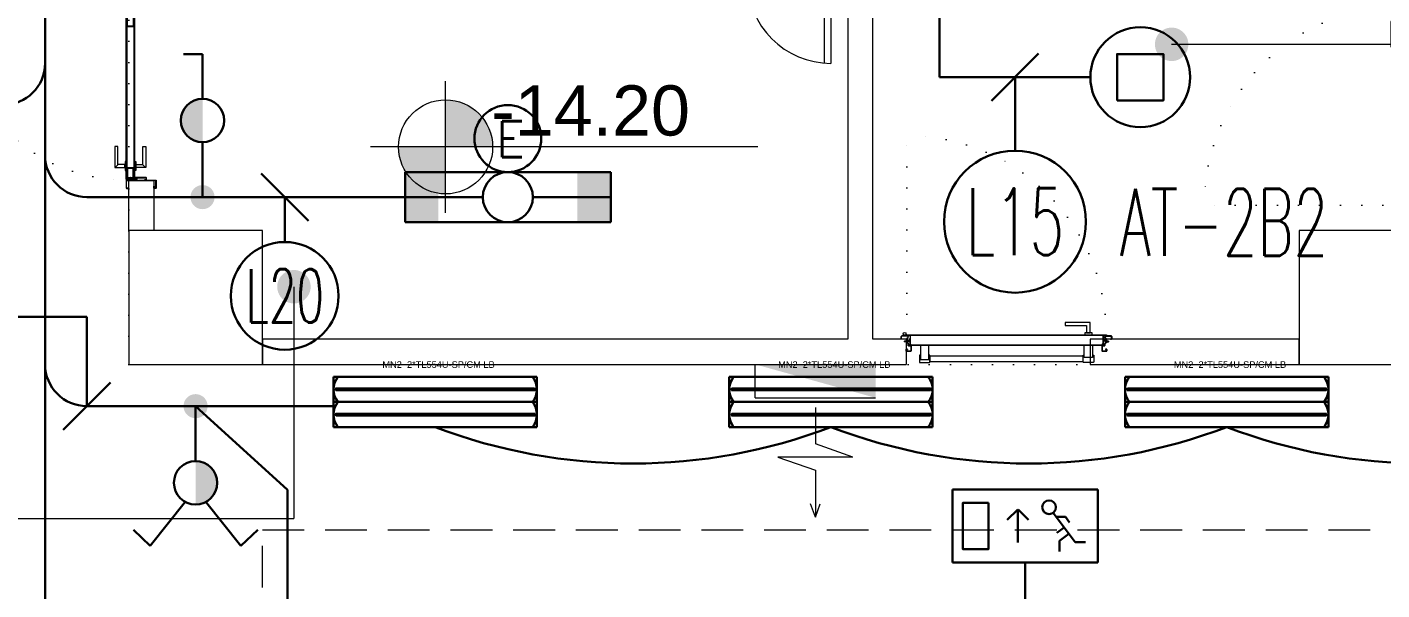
# Model space of a CAD drawing. Header units: metres. Extents: x -13316 to 152404, y -3899 to 30226.
# Drawn here: x 3919 to 4730, y 2585 to 2922 of the extents above; entities that cross this region are included whole.
import ezdxf
from ezdxf.enums import TextEntityAlignment as Align

# ---------------------------------------------------------------- set-up
doc = ezdxf.new("R2010")
doc.units = ezdxf.units.M
doc.header["$LTSCALE"] = 100
doc.header["$MEASUREMENT"] = 0
doc.linetypes.add('DOT2', pattern=[0.125, 0, -0.125])
doc.linetypes.add('HIDDEN', pattern=[0.375, 0.25, -0.125])
doc.layers.get('0').update_dxf_attribs({"color": 9, "lineweight": 9})
for name, color, linetype, lineweight in [('00', 9, 'Continuous', 9), ('01', 9, 'Continuous', 9), ('06B', 9, 'Continuous', 9), ('06D', 9, 'Continuous', 9), ('10', 9, 'Continuous', 9), ('14', 9, 'Continuous', 9), ('20', 9, 'DOT2', 9), ('21', 9, 'Continuous', 9), ('21_mahal200', 9, 'Continuous', 9), ('32-ekipman', 9, 'Continuous', 9), ('E-1x8 W ACİL ÇIKIŞ ARMATÜRÜ (TİP2)', 7, 'Continuous', 30), ('E-2x36 W SIVAÜSTÜ FLUORESAN ARMATÜR (ETANŞ)', 7, 'Continuous', 30), ('E-2x54 W SIVAÜSTÜ FLUORESAN YÜKSEK TAVAN ARMATÜRÜ', 7, 'Continuous', 30), ('E-60W PL DOWNLIGHT ARMATÜR (SIVAÜSTÜ)', 7, 'Continuous', 30), ('E-ACİL AYDINLATMA KİTİ', 7, 'Continuous', 30), ('E-ANAHTAR (ETANŞ)', 7, 'Continuous', 30), ('E-KABLO', 7, 'Continuous', 30), ('E-KOMÜTATÖR ANAHTAR (ETANŞ)', 7, 'Continuous', 30), ('E-LINYE', 7, 'Continuous', 30)]:
    doc.layers.add(name, color=color, linetype=linetype, lineweight=lineweight)
doc.styles.add('Arial', font='arial.ttf', dxfattribs={"height": 2.5})
doc.styles.add('E-YAZI', font='txttw.shx')
doc.styles.add('MuuM_TEXT-ITALIC', font='ARIALNI.TTF')
doc.styles.add('MuuM_TEXT-STANDART', font='ARIALN.TTF')
doc.dimstyles.new('MuuM_DIM200', dxfattribs={"dimscale": 20, "dimtxt": 2, "dimasz": 1, "dimexe": 1, "dimexo": 1, "dimgap": 1, "dimtad": 1, "dimdec": 1, "dimrnd": 0.5, "dimdsep": 46, "dimtxsty": 'MuuM_TEXT-STANDART', "dimblk": 'ARCHTICK', "dimcen": 0, "dimdle": 0.15, "dimclrd": 256, "dimclre": 256, "dimclrt": 256, "dimadec": 0, "dimazin": 0, "dimtfac": 5, "dimtdec": 1, "dimtix": 1, "dimtmove": 2, "dimatfit": 3, "dimldrblk": 'DOT', "dimfxl": 3, "dimfxlon": 1, "dimtolj": 1, "dimlwd": -1, "dimlwe": -1, "dimarcsym": 0})

# ---------------------------------------------------------------- blocks, each defined once
blk = doc.blocks.new('2x54 W SIVAÜSTÜ FLUORESAN YÜKSEK TAVAN ARMATÜRÜ')
at = {"layer": 'E-2x54 W SIVAÜSTÜ FLUORESAN YÜKSEK TAVAN ARMATÜRÜ', "color": 4}
for p, q in [((-60.8, 15), (-60.8, -15)), ((-60.8, 15), (60.8, 15)), ((60.8, 15), (60.8, 0)), ((-60, 0), (-15, 0)), ((15, 0), (60, 0)), ((60.8, 0), (60.8, -15)), ((-60.8, -15), (60.8, -15))]:
    blk.add_line(p, q, dxfattribs=at)
at = {"layer": 'E-2x54 W SIVAÜSTÜ FLUORESAN YÜKSEK TAVAN ARMATÜRÜ', "color": 7}
for p, q in [((-60.8, 0), (60.8, 0)), ((-59.27, 8.01), (59.32, 8.01)), ((-59.16, 7.01), (59.44, 7)), ((-59.27, -6.99), (59.32, -6.99)), ((-59.16, -7.99), (59.44, -8))]:
    blk.add_line(p, q, dxfattribs=at)
for centre in [(-59.23, 7.63), (-59.23, 7.33), (59.36, 7.63), (59.36, 7.33), (-59.23, -7.37), (-59.23, -7.67), (59.36, -7.37), (59.36, -7.67)]:
    blk.add_circle(centre, 0.11, dxfattribs=at)
for centre, radius, start, end in [((-48.66, 7.5), 12.14, 141.85995, 218.14005), ((48.66, 7.5), 12.14, 321.85995, 38.14005), ((-59.12, 7.51), 0.515, 106.86737, 266.76121), ((-59.32, 7.49), 0.519, 289.2244, 84.40418), ((59.47, 7.51), 0.515, 106.86737, 266.76121), ((59.27, 7.49), 0.519, 289.2244, 84.40418), ((-48.66, -7.5), 12.14, 141.85995, 218.14005), ((-59.12, -7.49), 0.515, 106.86737, 266.76121), ((-59.32, -7.51), 0.519, 289.2244, 84.40418), ((48.66, -7.5), 12.14, 321.85995, 38.14005), ((59.47, -7.49), 0.515, 106.86737, 266.76121), ((59.27, -7.51), 0.519, 289.2244, 84.40418)]:
    blk.add_arc(centre, radius, start, end, dxfattribs=at)
at = {"layer": 'E-2x54 W SIVAÜSTÜ FLUORESAN YÜKSEK TAVAN ARMATÜRÜ', "color": 7, "style": 'Arial'}
blk.add_text('MN2  2*TL554U-SP/CM LB', height=3.9508, dxfattribs=at).set_placement((-31.61, 20.4))
blk = doc.blocks.new('100_KOMÜTATÖR ANAHTAR (ETANŞ)')
at = {"layer": 'E-KOMÜTATÖR ANAHTAR (ETANŞ)', "color": 4}
for p, q in [((-1.695, 5.222), (-2.326, 4.622)), ((-0.372, 3.563), (-1.695, 5.222)), ((0.372, 3.563), (1.695, 5.222)), ((1.695, 5.222), (2.326, 4.622)), ((0, 2.053), (0, 0))]:
    blk.add_line(p, q, dxfattribs=at)
at = {"layer": 'E-KOMÜTATÖR ANAHTAR (ETANŞ)', "color": 4, "const_width": 0.81}
blk.add_lwpolyline([(0, 3.268, 0.414214), (-0.405, 2.863, 0.414214), (0, 2.458, 0.414214)], format="xyb", dxfattribs=at)
at = {"layer": 'E-KOMÜTATÖR ANAHTAR (ETANŞ)', "color": 4}
blk.add_circle((0, 2.863), 0.81, dxfattribs=at)
blk = doc.blocks.new('100_1x8 W ACİL ÇIKIŞ ARMATÜRÜ (TİP2)')
at = {"layer": 'E-1x8 W ACİL ÇIKIŞ ARMATÜRÜ (TİP2)', "color": 4}
for p, q in [((-3.4, 0), (-3.4, 3.4)), ((-3.4, 3.4), (3.4, 3.4)), ((3.4, 3.4), (3.4, 0)), ((3.4, 0), (-3.4, 0))]:
    blk.add_line(p, q, dxfattribs=at)
at = {"layer": 'E-1x8 W ACİL ÇIKIŞ ARMATÜRÜ (TİP2)', "color": 1}
for p, q in [((-1.305, 2.317), (-2.331, 0.937)), ((-1.882, 2.125), (-2.072, 1.87)), ((-1.448, 2.125), (-1.882, 2.125)), ((-0.16, 1.989), (0.335, 2.471)), ((0.34, 2.476), (0.34, 0.934)), ((0.34, 2.476), (0.84, 1.989)), ((-1.608, 1.01), (-2.039, 1.33)), ((-1.484, 1.378), (-1.818, 1.627)), ((-2.821, 0.937), (-2.331, 0.937)), ((-1.608, 1.01), (-1.608, 0.516))]:
    blk.add_line(p, q, dxfattribs=at)
blk.add_lwpolyline([(1.715, 2.777), (2.92, 2.777), (2.92, 0.623), (1.715, 0.623)], close=True, dxfattribs=at)
blk.add_circle((-1.115, 2.574), 0.32, dxfattribs=at)
blk = doc.blocks.new('100_60W PL DOWNLIGHT ARMATÜR (SIVAÜSTÜ)')
at = {"layer": 'E-60W PL DOWNLIGHT ARMATÜR (SIVAÜSTÜ)', "color": 3}
blk.add_lwpolyline([(-0.865, 0.865), (0.865, 0.865), (0.865, -0.865), (-0.865, -0.865)], close=True, dxfattribs=at)
at = {"layer": 'E-60W PL DOWNLIGHT ARMATÜR (SIVAÜSTÜ)', "color": 4}
blk.add_circle((0, 0), 1.865, dxfattribs=at)
blk = doc.blocks.new('100_ANAHTAR (ETANŞ)')
at = {"layer": 'E-ANAHTAR (ETANŞ)', "color": 4}
for p, q in [((0, 5.345), (-0.714, 5.345)), ((0, 3.673), (0, 5.345)), ((0, 2.053), (0, 0))]:
    blk.add_line(p, q, dxfattribs=at)
at = {"layer": 'E-ANAHTAR (ETANŞ)', "color": 4, "const_width": 0.81}
blk.add_lwpolyline([(0, 3.268, 0.414214), (-0.405, 2.863, 0.414214), (0, 2.458, 0.414214)], format="xyb", dxfattribs=at)
at = {"layer": 'E-ANAHTAR (ETANŞ)', "color": 4}
blk.add_circle((0, 2.863), 0.81, dxfattribs=at)
blk = doc.blocks.new('100_2x36 W SIVAÜSTÜ FLUORESAN ARMATÜR (ETANŞ)')
at = {"layer": 'E-2x36 W SIVAÜSTÜ FLUORESAN ARMATÜR (ETANŞ)', "color": 4}
for p, q in [((-6.15, 1.5), (6.15, 1.5)), ((-6.15, 1.5), (-6.15, -1.5)), ((6.15, 1.5), (6.15, -1.5)), ((-1.5, 0), (-6.15, 0)), ((1.5, 0), (6.15, 0)), ((-6.15, -1.5), (6.15, -1.5))]:
    blk.add_line(p, q, dxfattribs=at)
blk.add_circle((0, 0), 1.5, dxfattribs=at)
for points in [[(-4.15, 1.5), (-4.15, -1.5), (-6.15, 1.5), (-6.15, -1.5)], [(4.15, 1.5), (4.15, -1.5), (6.15, 1.5), (6.15, -1.5)]]:
    blk.add_solid(points, dxfattribs=at)
blk = doc.blocks.new('100_ACİL AYDINLATMA KİTİ')
at = {"layer": 'E-ACİL AYDINLATMA KİTİ', "color": 3}
blk.add_circle((0, 0), 1.251, dxfattribs=at)
at = {"layer": 'E-ACİL AYDINLATMA KİTİ', "color": 3, "style": 'E-YAZI'}
blk.add_text('E', height=1.34, dxfattribs=at).set_placement((-0.448, -0.694))
blk = doc.blocks.new('p-kolon_80x80')
blk.add_lwpolyline([(-40, -40), (40, -40), (40, 40), (-40, 40)], close=True)
blk = doc.blocks.new('2.bod.sitatik')
at = {"layer": '01'}
for p in [(3700, -6190), (4400, -6190)]:
    blk.add_blockref('p-kolon_80x80', p, dxfattribs=at)
blk = doc.blocks.new('*U21')
at = {"ltscale": 15}
for p, q in [((-24.9, 0.9), (-25.7, 0)), ((-24.9, -0.9), (-25.7, 0)), ((-22.9, 1.5), (-24.9, 0.9)), ((-22.9, 1.5), (-22.9, -1.5)), ((-21.2, -2.7), (-18.1, 2.8)), ((-21, -2.7), (-17.9, 2.7)), ((-19.7, -2.7), (-16.6, 2.8)), ((-19.5, -2.7), (-16.4, 2.7)), ((-18.5, 1.5), (-18.3, 2)), ((-18.2, -2.7), (-15.1, 2.8)), ((-18, -2.7), (-14.9, 2.7)), ((-17, 1.5), (-16.8, 2)), ((-16.7, -2.7), (-13.6, 2.8)), ((-16.5, -2.7), (-13.4, 2.7)), ((-15.5, 1.5), (-15.3, 2)), ((-15.2, -2.7), (-12.1, 2.8)), ((-15, -2.7), (-11.9, 2.7)), ((-14, 1.5), (-13.8, 2)), ((-13.7, -2.7), (-10.6, 2.8)), ((-13.5, -2.7), (-10.4, 2.7)), ((-12.5, 1.5), (-12.3, 2)), ((-12.2, -2.7), (-9.1, 2.8)), ((-12, -2.7), (-8.9, 2.7)), ((-11, 1.5), (-10.8, 2)), ((-10.7, -2.7), (-7.6, 2.8)), ((-10.5, -2.7), (-7.4, 2.7)), ((-9.5, 1.5), (-9.3, 2)), ((-9.2, -2.7), (-6.1, 2.8)), ((-9, -2.7), (-5.9, 2.7)), ((-8, 1.5), (-7.8, 2)), ((-7.7, -2.7), (-4.6, 2.8)), ((-7.5, -2.7), (-4.4, 2.7)), ((-6.5, 1.5), (-6.3, 2)), ((-6.2, -2.7), (-3.1, 2.8)), ((-6, -2.7), (-2.9, 2.7)), ((-5, 1.5), (-4.8, 2)), ((-4.7, -2.7), (-1.6, 2.8)), ((-4.5, -2.7), (-1.4, 2.7)), ((-3.5, 1.5), (-3.3, 2)), ((-2, 1.5), (-1.8, 2)), ((-0.5, 4.2), (-1.5, 1.5)), ((0, 0.5), (-0.6, 0.5)), ((-24.9, -0.9), (-22.9, -1.5)), ((-8.6, -1.5), (-22.9, -1.5)), ((-21.2, -2.7), (-20.9, -1.5)), ((-20.3, -1.5), (-19.1, -1.5)), ((-19.7, -2.7), (-19.4, -1.5)), ((-18.8, -1.5), (-17.6, -1.5)), ((-18.2, -2.7), (-17.9, -1.5)), ((-17.3, -1.5), (-16.1, -1.5)), ((-16.7, -2.7), (-16.4, -1.5)), ((-15.8, -1.5), (-14.6, -1.5)), ((-15.2, -2.7), (-14.9, -1.5)), ((-14.3, -1.5), (-13.1, -1.5)), ((-13.7, -2.7), (-13.4, -1.5)), ((-12.8, -1.5), (-11.6, -1.5)), ((-12.2, -2.7), (-11.9, -1.5)), ((-11.3, -1.5), (-10.1, -1.5)), ((-10.7, -2.7), (-10.4, -1.5)), ((-9.8, -1.5), (-8.6, -1.5)), ((-9.2, -2.7), (-8.9, -1.5)), ((-8.3, -1.5), (-7.1, -1.5)), ((-7.7, -2.7), (-7.4, -1.5)), ((-6.8, -1.5), (-5.6, -1.5)), ((-6.2, -2.7), (-5.9, -1.5)), ((-5.3, -1.5), (-4.1, -1.5)), ((-4.7, -2.7), (-4.4, -1.5)), ((-3.8, -1.5), (-2.1, -1.5)), ((-0.5, -4.2), (-1.5, -1.5)), ((0, -0.5), (-0.6, -0.5))]:
    blk.add_line(p, q, dxfattribs=at)
for p, q in [((-6.9, 1.5), (-22.9, 1.5)), ((-17.4, 1.5), (-18.6, 1.5)), ((-15.9, 1.5), (-17.1, 1.5)), ((-14.4, 1.5), (-15.6, 1.5)), ((-12.9, 1.5), (-14.1, 1.5)), ((-11.4, 1.5), (-12.6, 1.5)), ((-9.9, 1.5), (-11.1, 1.5)), ((-8.4, 1.5), (-9.6, 1.5)), ((-6.9, 1.5), (-8.1, 1.5)), ((-5.4, 1.5), (-6.6, 1.5)), ((-3.9, 1.5), (-5.1, 1.5)), ((-2.4, 1.5), (-3.6, 1.5)), ((-1.5, 1.5), (-2.1, 1.5)), ((0, 0.5), (0, 4.1)), ((-1.5, -1.5), (-2.1, -1.5)), ((0, -0.5), (0, -4.1))]:
    blk.add_line(p, q)
for centre, radius, start, end in [((-26, 3.9), 3.92, 274.361, 322.10246), ((-26, -3.9), 3.92, 37.89754, 85.639), ((-18, 2.8), 0.0971, 330.32042, 150.32042), ((-16.5, 2.8), 0.0971, 330.32042, 150.32042), ((-15, 2.8), 0.0971, 330.32042, 150.32042), ((-13.5, 2.8), 0.0971, 330.32042, 150.32042), ((-12, 2.8), 0.0971, 330.32042, 150.32042), ((-10.5, 2.8), 0.0971, 330.32042, 150.32042), ((-9, 2.8), 0.0971, 330.32042, 150.32042), ((-7.5, 2.8), 0.0971, 330.32042, 150.32042), ((-6, 2.8), 0.0971, 330.32042, 150.32042), ((-4.5, 2.8), 0.0971, 330.32042, 150.32042), ((-3, 2.8), 0.0971, 330.32042, 150.32042), ((-1.5, 2.8), 0.0971, 330.32042, 150.32042), ((-0.6, 0), 0.486, 90, 270), ((-0.3, 4.1), 0.25, 0, 150.08641), ((-21.1, -2.7), 0.0971, 150.32042, 330.32042), ((-19.6, -2.7), 0.0971, 150.32042, 330.32042), ((-18.1, -2.7), 0.0971, 150.32042, 330.32042), ((-16.6, -2.7), 0.0971, 150.32042, 330.32042), ((-15.1, -2.7), 0.0971, 150.32042, 330.32042), ((-13.6, -2.7), 0.0971, 150.32042, 330.32042), ((-12.1, -2.7), 0.0971, 150.32042, 330.32042), ((-10.6, -2.7), 0.0971, 150.32042, 330.32042), ((-9.1, -2.7), 0.0971, 150.32042, 330.32042), ((-7.6, -2.7), 0.0971, 150.32042, 330.32042), ((-6.1, -2.7), 0.0971, 150.32042, 330.32042), ((-4.6, -2.7), 0.0971, 150.32042, 330.32042), ((-0.3, -4.1), 0.25, 209.91359, 0)]:
    blk.add_arc(centre, radius, start, end, dxfattribs=at)
blk = doc.blocks.new('conta')
at = {"ltscale": 10}
for p, q in [((-2649.9, 5345.5), (-2649.8, 5345.6)), ((-2649.9, 5344.5), (-2649.8, 5344.3)), ((-2649.8, 5344.3), (-2649.7, 5344.3)), ((-2649.7, 5345.4), (-2649.3, 5345.4)), ((-2649.2, 5345.4), (-2649.1, 5345.5)), ((-2649, 5344), (-2648.8, 5343.8)), ((-2648.9, 5344.1), (-2648.7, 5343.9)), ((-2648.8, 5345.1), (-2648.6, 5345.3)), ((-2648.8, 5344.9), (-2648.6, 5345.2)), ((-2648.7, 5343.8), (-2648.7, 5343.8)), ((-2648.6, 5345.3), (-2648.6, 5345.3))]:
    blk.add_line(p, q, dxfattribs=at)
for centre, radius, start, end in [((-2649.8, 5345.5), 0.05, 140.6345, 188.9372), ((-2653, 5345), 3.19, 350.4674, 8.9372), ((-2649.9, 5344.5), 0.02, 170.4674, 213.7451), ((-2649.7, 5345.6), 0.0696, 22.2428, 159.258), ((-2650.9, 5345), 1.24, 340.3382, 16.7772), ((-2649.7, 5344.6), 0.03, 160.3382, 273.2666), ((-2649.7, 5345.4), 0.03, 90, 196.7772), ((-2649.6, 5341.5), 3.01, 80.4362, 93.2666), ((-2649.3, 5345.5), 0.05, 270, 303.0062), ((-2649.2, 5344.1), 0.231, 353.9571, 81.9004), ((-2649.1, 5345.5), 0.03, 4.7972, 123.0062), ((-2649.1, 5344.5), 0.03, 260.4362, 338.7066), ((-2651.2, 5344.8), 2.33, 7.5897, 18.7951), ((-2649, 5345.6), 0.05, 18.7951, 42.1429), ((-2650.2, 5345), 1.27, 338.7066, 23.0418), ((-2648.9, 5344.1), 0.1, 173.9571, 217.2653), ((-2648.8, 5345.1), 0.05, 187.5897, 322.7347), ((-2658.2, 5345.2), 9.36, 353.6857, 357.8537), ((-2648.8, 5344.2), 0.1, 173.6857, 217.2653), ((-2648.8, 5344.8), 0.05, 142.7347, 180.2669), ((-2648.7, 5343.8), 0.05, 217.2653, 307.2653), ((-2648.7, 5343.8), 0.05, 307.2653, 37.2653), ((-2648.6, 5345.3), 0.05, 52.7347, 142.7347), ((-2648.6, 5345.3), 0.05, 322.7347, 52.7347)]:
    blk.add_arc(centre, radius, start, end, dxfattribs=at)
for points, knots in [([(-2649, 5345.6), (-2649, 5345.6), (-2649.1, 5345.7), (-2649.2, 5345.4), (-2649.3, 5345.7), (-2649.4, 5345.5), (-2649.5, 5345.7), (-2649.6, 5345.5), (-2649.7, 5345.6), (-2649.7, 5345.6)], [0.0086373, 0.0086373, 0.0086373, 0.0086373, 0.1097304, 0.3133405, 0.4430081, 0.5658764, 0.7165186, 0.8527974, 0.9648495, 0.9648495, 0.9648495, 0.9648495]), ([(-2649.7, 5344.3), (-2649.7, 5344.3), (-2649.7, 5344.5), (-2649.6, 5344.3), (-2649.3, 5344.4), (-2649.2, 5344.4), (-2649.2, 5344.4)], [0, 0, 0, 0, 0.1008757, 0.3841126, 0.5436166, 0.6906785, 0.6906785, 0.6906785, 0.6906785])]:
    blk.add_open_spline(points, degree=3, knots=knots, dxfattribs=at)
blk = doc.blocks.new('p-yn_sackasa')
at = {"layer": '10', "linetype": 'Continuous'}
for p, q in [((-2.19, 0), (-2.19, -0.15)), ((0, 6.16), (0, 6.9)), ((0.01, 6.9), (0.01, 6.15)), ((0.14, 6.9), (0.14, 6.16)), ((0.15, 6.9), (0.15, 6.16)), ((2.69, 7.16), (0.26, 7.16)), ((2.69, 7.15), (0.26, 7.15)), ((2.69, 7.02), (0.26, 7.02)), ((0.26, 7.01), (2.69, 7.01)), ((0.26, 6.05), (0.76, 6.05)), ((0.75, 6.04), (0.26, 6.04)), ((0.26, 5.91), (0.75, 5.91)), ((0.76, 5.9), (0.26, 5.9)), ((0.67, -0.71), (0.67, 2.27)), ((0.69, -0.71), (0.69, 2.27)), ((0.75, 5.91), (0.75, 6.04)), ((0.76, 5.9), (0.76, 6.05)), ((0.81, -0.71), (0.81, 2.27)), ((0.83, -0.71), (0.83, 2.27)), ((0.92, 2.33), (0.95, 2.32)), ((0.93, 2.34), (0.95, 2.33)), ((1.01, 2.46), (0.99, 2.47)), ((0.99, 2.46), (1.01, 2.45)), ((1.11, 2.52), (1.11, 3.73)), ((1.12, 2.52), (1.12, 3.73)), ((1.25, 3.73), (1.25, 2.52)), ((1.26, 2.52), (1.26, 3.73)), ((1.37, 3.98), (2.49, 3.98)), ((2.49, 3.97), (1.37, 3.97)), ((1.37, 3.84), (2.49, 3.84)), ((2.49, 3.83), (1.37, 3.83)), ((2.6, 3.69), (2.5, 3.36)), ((2.51, 3.35), (2.61, 3.69)), ((2.73, 3.65), (2.63, 3.32)), ((2.74, 3.64), (2.64, 3.31)), ((2.8, 3.29), (2.8, 6.9)), ((2.81, 3.29), (2.81, 6.9)), ((2.94, 3.29), (2.94, 6.9)), ((2.95, 3.29), (2.95, 6.9)), ((-2.95, -0.25), (-2.95, -1.75)), ((-2.94, -1.75), (-2.94, -0.25)), ((-2.81, -0.25), (-2.81, -1.75)), ((-2.8, -0.25), (-2.8, -1.75)), ((-2.19, 0), (-2.7, 0)), ((-2.2, -0.01), (-2.7, -0.01)), ((-2.2, -0.14), (-2.7, -0.14)), ((-2.19, -0.15), (-2.7, -0.15)), ((1.01, -1.85), (-2.7, -1.85)), ((1.01, -1.86), (-2.7, -1.86)), ((-2.7, -1.99), (1.01, -1.99)), ((1.01, -2), (-2.7, -2)), ((-2.2, -0.14), (-2.2, -0.01)), ((0.92, -0.77), (0.95, -0.76)), ((0.93, -0.78), (0.95, -0.77)), ((0.99, -0.89), (1.01, -0.88)), ((1.01, -0.89), (0.99, -0.91)), ((1.11, -0.96), (1.11, -1.75)), ((1.12, -0.96), (1.12, -1.75)), ((1.25, -0.96), (1.25, -1.75)), ((1.26, -0.96), (1.26, -1.75))]:
    blk.add_line(p, q, dxfattribs=at)
for points in [[(0.15, 2.14), (0.67, 2.14), (0.67, -0.54), (0.15, -0.54)], [(0.15, 2.14), (0.41, 2.14), (0.41, -0.54), (0.15, -0.54)]]:
    blk.add_lwpolyline(points, close=True, dxfattribs=at)
for centre, radius, start, end in [((0.26, 6.9), 0.261, 90, 180), ((0.26, 6.16), 0.261, 180, 270), ((0.26, 6.9), 0.249, 90, 180), ((0.26, 6.16), 0.249, 181.34499, 271.35021), ((0.26, 6.9), 0.122, 90, 180), ((0.26, 6.16), 0.122, 180, 270), ((0.26, 6.9), 0.11, 90, 180), ((0.26, 6.16), 0.11, 180, 270), ((0.89, 2.27), 0.219, 63.21528, 180), ((0.89, 2.27), 0.206, 63.21689, 180), ((0.89, 2.27), 0.0801, 63.21502, 180), ((0.89, 2.27), 0.0674, 63.21445, 180), ((1.04, 2.52), 0.206, 243.2197, 0), ((1.04, 2.52), 0.219, 243.21479, 0), ((1.04, 2.52), 0.0801, 243.22028, 0), ((1.04, 2.52), 0.0674, 243.21287, 0), ((1.37, 3.73), 0.253, 90, 180), ((1.37, 3.73), 0.24, 90, 180), ((1.37, 3.73), 0.114, 90, 180), ((1.37, 3.73), 0.101, 90, 180), ((2.49, 3.72), 0.261, 342.86025, 90), ((2.49, 3.72), 0.249, 342.86129, 90), ((2.49, 3.72), 0.122, 342.86074, 90), ((2.49, 3.72), 0.11, 342.86215, 90), ((2.72, 3.29), 0.232, 162.8601, 0), ((2.72, 3.29), 0.219, 162.86127, 0), ((2.72, 3.29), 0.0927, 162.86053, 0), ((2.72, 3.29), 0.0801, 162.86241, 0), ((2.69, 6.9), 0.261, 0, 90), ((2.69, 6.9), 0.249, 0, 90), ((2.69, 6.9), 0.122, 0, 90), ((2.69, 6.9), 0.11, 0, 90), ((-2.7, -0.25), 0.253, 90, 180), ((-2.7, -1.75), 0.253, 180, 270), ((-2.7, -0.25), 0.24, 90, 180), ((-2.7, -1.75), 0.24, 180, 270), ((-2.7, -0.25), 0.114, 90, 180), ((-2.7, -1.75), 0.114, 180, 270), ((-2.7, -0.25), 0.101, 90, 180), ((-2.7, -1.75), 0.101, 180, 270), ((0.89, -0.71), 0.219, 180, 296.78496), ((0.89, -0.71), 0.206, 180, 296.78515), ((0.89, -0.71), 0.0801, 180, 296.78498), ((0.89, -0.71), 0.0674, 180, 180.52454), ((0.89, -0.71), 0.0674, 180, 296.78713), ((1.04, -0.96), 0.219, 0, 116.78545), ((1.04, -0.96), 0.206, 0, 116.78362), ((1.04, -0.96), 0.0801, 0, 116.78105), ((1.04, -0.96), 0.0674, 0, 116.78713), ((1.01, -1.75), 0.114, 270, 0), ((1.01, -1.75), 0.24, 270, 0), ((1.01, -1.75), 0.101, 270, 0), ((1.01, -1.75), 0.253, 270, 0)]:
    blk.add_arc(centre, radius, start, end, dxfattribs=at)
at = {"layer": '10', "xscale": 0.0842696629213483, "yscale": 0.0842696629213483, "zscale": 0.0842696629213483}
blk.add_blockref('*U21', (0.95, 1.35), dxfattribs=at)
at = {"layer": '14', "xscale": -0.7887640449438696, "yscale": 0.7887640449438696, "zscale": 0.7887640449438204, "rotation": 90}
blk.add_blockref('conta', (4217.78, -2086.42), dxfattribs=at)
blk = doc.blocks.new('*U621')
at = {"layer": '06D'}
for points in [[(110.12, 4.76), (110.12, 11.01), (95.12, 11.01), (95.12, 9.14), (107.87, 9.14), (107.87, 9.14), (107.87, 4.76), (110.12, 4.76)], [(111.2, 3.51), (111.2, 4.76), (106.8, 4.76), (106.8, 3.51), (111.2, 3.51)]]:
    blk.add_lwpolyline(points, dxfattribs=at)
for points in [[(8.5, -11.11), (13.5, -11.11), (13.5, -2.49), (8.5, -2.49)], [(111.5, -9.99), (106.5, -9.99), (106.5, -2.49), (111.5, -2.49)], [(14.12, -12.36), (105.87, -12.36), (105.87, -9.23), (14.12, -9.23)]]:
    blk.add_lwpolyline(points, close=True, dxfattribs=at)
for points in [[(8.5, -8.61), (7.87, -8.61), (7.87, -12.61, 0.414214), (8.25, -12.98), (13.75, -12.98, 0.414214), (14.12, -12.61), (14.12, -8.61), (13.5, -8.61)], [(111.5, -8.61), (112.12, -8.61), (112.12, -12.61, -0.414214), (111.75, -12.98), (106.25, -12.98, -0.414214), (105.87, -12.61), (105.87, -8.61), (106.5, -8.61)]]:
    blk.add_lwpolyline(points, format="xyb", dxfattribs=at)
at = {"layer": '10', "ltscale": 10}
for p, q in [((-1.6, 3.68), (-1.73, 3.58)), ((-1.6, 3.68), (-1.73, 3.58)), ((-1.22, 3.11), (-1.22, 3.24)), ((-1.22, 3.11), (-1.22, 3.24)), ((-1.22, 3.11), (-1.05, 3.11)), ((-1.22, 3.11), (-1.05, 3.11)), ((-1.05, 2.95), (-1.05, 3.38)), ((-1.05, 2.95), (-1.05, 3.38)), ((-0.84, 2.95), (-0.84, 3.38)), ((-0.84, 2.95), (-0.84, 3.38)), ((0.3, 3.41), (0.3, 3.29)), ((0.4, 3.51), (119.6, 3.51)), ((0.4, 3.19), (2.25, 3.19)), ((0.45, 3.36), (119.54, 3.36)), ((0.45, 3.36), (0.45, 3.34)), ((0.45, 3.34), (2.35, 3.34)), ((1, 0.04), (2, 0.69)), ((2, 1.13), (2, 0.69)), ((2.3, 1.13), (2, 1.13)), ((2, 0.69), (2, -0.81)), ((2.3, 3.14), (2.3, -2.39)), ((2.3, 0.69), (2.3, 1.13)), ((2.3, -0.81), (2.3, 0.69)), ((2.45, 3.24), (2.45, -2.29)), ((117.55, 3.24), (117.55, -2.29)), ((119.54, 3.34), (117.65, 3.34)), ((117.7, 3.14), (117.7, -2.39)), ((117.7, 1.13), (117.7, -0.37)), ((118, 1.13), (117.7, 1.13)), ((117.7, 1.13), (117.7, -0.37)), ((118, 1.13), (117.7, 1.13)), ((119.6, 3.19), (117.75, 3.19)), ((118, -0.37), (118, 1.13)), ((118, -0.37), (118, 1.13)), ((118, 0.88), (119, 0.88)), ((118, 0.88), (119, 0.88)), ((118, 0.68), (119, 0.68)), ((118, 0.68), (119, 0.68)), ((119, 0.28), (118, -0.37)), ((119, 0.28), (118, -0.37)), ((119.55, 3.36), (119.55, 3.34)), ((119.7, 3.41), (119.7, 3.29)), ((2, -0.36), (1, -0.36)), ((2, -0.56), (1, -0.56)), ((2, -0.81), (2.3, -0.81)), ((2.4, -2.49), (117.6, -2.49)), ((2.5, -2.34), (117.5, -2.34)), ((117.7, -0.37), (117.7, -0.81)), ((117.7, -0.37), (117.7, -0.81)), ((117.7, -0.81), (118, -0.81)), ((117.7, -0.81), (118, -0.81)), ((118, -0.81), (118, -0.37)), ((118, -0.81), (118, -0.37))]:
    blk.add_line(p, q, dxfattribs=at)
blk.add_circle((-0.95, 4.22), 0.843, dxfattribs=at)
blk.add_circle((-0.95, 4.22), 0.843, dxfattribs=at)
for centre, radius, start, end in [((-0.95, 4.22), 1.01, 219.4092, 254.28614), ((-0.95, 4.22), 1.01, 219.4092, 254.28614), ((-0.42, 3.21), 0.428, 156.35197, 217.62095), ((-0.42, 3.21), 0.428, 156.35197, 217.62095), ((-0.42, 3.21), 0.302, 105.55242, 240.03149), ((-0.42, 3.21), 0.302, 105.55242, 240.03149), ((0.4, 3.41), 0.1, 90, 180), ((0.4, 3.29), 0.1, 180, 270), ((0.45, 3.36), 0.005, 90, 180), ((0.45, 3.34), 0.005, 180, 270), ((2.25, 3.14), 0.05, 0, 90), ((2.35, 3.24), 0.1, 0, 90), ((117.65, 3.24), 0.1, 90, 180), ((117.75, 3.14), 0.05, 90, 180), ((119.54, 3.36), 0.005, 0, 90), ((119.54, 3.34), 0.005, 270, 0), ((119.6, 3.41), 0.1, 0, 90), ((119.6, 3.29), 0.1, 270, 0), ((2.4, -2.39), 0.1, 180, 270), ((2.5, -2.29), 0.05, 180, 270), ((117.56, -2.35), 0.141, 284.92708, 345.07292)]:
    blk.add_arc(centre, radius, start, end, dxfattribs=at)
at = {"layer": '20'}
blk.add_lwpolyline([(0.3, 3.35), (0.3, 122.75, -0.414214), (119.7, 3.35, 1)], format="xyb", dxfattribs=at)
at = {"xscale": -1, "rotation": 180}
blk.add_blockref('p-yn_sackasa', (0, 0.95), dxfattribs=at)
at = {"rotation": 180}
blk.add_blockref('p-yn_sackasa', (120, 0.95), dxfattribs=at)
blk = doc.blocks.new('gr-p-barel kilitli kapı kolu')
at = {"flags": 128}
for points in [[(-0.9, 0.8), (-0.9, 4.9), (-11.7, 4.9), (-11.7, 6.7), (0.9, 6.7), (0.9, 0.8)], [(-0.8, 5), (0.8, 6.6)]]:
    blk.add_lwpolyline(points, dxfattribs=at)
blk.add_lwpolyline([(-2.75, 0), (-2.75, 0.7), (2.75, 0.7), (2.75, 0)])
blk.add_lwpolyline([(-1.3, 0.7), (1.3, 0.7), (1.3, 0.8), (-1.3, 0.8)], close=True)
blk = doc.blocks.new('prf-scr2')
at = {"linetype": 'DOT2', "ltscale": 10}
blk.add_line((0, 0.19), (0, -1.06), dxfattribs=at)
for p, q in [((0.09, -0.24), (-0.09, -0.2)), ((-0.09, -0.24), (0.09, -0.28)), ((0.09, -0.32), (-0.09, -0.28)), ((-0.09, -0.32), (0.09, -0.36)), ((0.09, -0.4), (-0.09, -0.36)), ((-0.09, -0.4), (0.09, -0.44)), ((0.09, -0.48), (-0.09, -0.44)), ((-0.09, -0.48), (0.09, -0.52)), ((0.09, -0.56), (-0.09, -0.52)), ((-0.09, -0.56), (0.09, -0.6)), ((0.09, -0.64), (-0.09, -0.6)), ((-0.09, -0.64), (0.09, -0.68)), ((0.09, -0.72), (-0.09, -0.68)), ((-0.09, -0.72), (0.09, -0.76)), ((0.06, -0.84), (-0.08, -0.76)), ((-0.07, -0.8), (0.06, -0.84)), ((0.09, -0.17), (0, -0.15)), ((0, -0.18), (0.09, -0.2))]:
    blk.add_line(p, q)
blk.add_lwpolyline([(0.23, 0), (-0.23, 0), (-0.23, -0.01), (-0.12, -0.14), (0.12, -0.14), (0.23, -0.01), (0.23, 0)], close=True)
for points in [[(0.23, -0.01), (-0.23, -0.01)], [(-0.09, -0.14), (-0.09, -0.2), (-0.12, -0.22), (-0.12, -0.23), (-0.09, -0.24), (-0.09, -0.28), (-0.12, -0.3), (-0.12, -0.31), (-0.09, -0.32), (-0.09, -0.36), (-0.12, -0.38), (-0.12, -0.39), (-0.09, -0.4), (-0.09, -0.44), (-0.12, -0.46), (-0.12, -0.46), (-0.09, -0.48), (-0.09, -0.52), (-0.12, -0.54), (-0.12, -0.54), (-0.09, -0.56), (-0.09, -0.6), (-0.12, -0.62), (-0.12, -0.62), (-0.09, -0.64), (-0.09, -0.68), (-0.12, -0.69), (-0.12, -0.7), (-0.09, -0.72), (-0.09, -0.73), (-0.08, -0.76), (-0.1, -0.77), (-0.1, -0.78), (-0.07, -0.8), (-0.01, -0.94), (0, -0.95), (0.01, -0.94), (0.08, -0.76), (0.09, -0.76), (0.12, -0.74), (0.12, -0.73), (0.09, -0.72), (0.09, -0.68), (0.12, -0.66), (0.12, -0.66), (0.09, -0.64), (0.09, -0.6), (0.12, -0.58), (0.12, -0.58), (0.09, -0.56), (0.09, -0.52), (0.12, -0.5), (0.12, -0.5), (0.09, -0.48), (0.09, -0.44), (0.12, -0.43), (0.12, -0.42), (0.09, -0.4), (0.09, -0.36), (0.12, -0.35), (0.12, -0.34), (0.09, -0.32), (0.09, -0.28), (0.12, -0.27), (0.12, -0.26), (0.09, -0.24), (0.09, -0.2), (0.12, -0.19), (0.12, -0.18), (0.09, -0.17), (0.09, -0.14)]]:
    blk.add_lwpolyline(points)
blk = doc.blocks.new('K-SAC-01')
at = {"layer": '10'}
for points in [[(-4.6, 16.2, -0.414214), (-4.5, 16.3), (-0.1, 16.3, -0.414214), (0, 16.2), (0, 5.9), (0.2, 5.9), (0.2, 16.2, 0.414214), (-0.1, 16.5), (-4.5, 16.5, 0.414214), (-4.8, 16.2), (-4.8, 15.3, 0.414214), (-4.5, 15), (-3.4, 15), (-3.4, 15.2), (-4.5, 15.2, -0.414214), (-4.6, 15.3)], [(104.6, 16.2, 0.414214), (104.5, 16.3), (100.1, 16.3, 0.414214), (100, 16.2), (100, 5.9), (99.8, 5.9), (99.8, 16.2, -0.414214), (100.1, 16.5), (104.5, 16.5, -0.414214), (104.8, 16.2), (104.8, 15.3, -0.414214), (104.5, 15), (103.4, 15), (103.4, 15.2), (104.5, 15.2, 0.414214), (104.6, 15.3)], [(0.2, 10.3, -0.414214), (0.5, 10.6), (1.5, 10.6, -0.414214), (1.8, 10.3), (1.8, 3.9, -0.414214), (1.5, 3.6, -0.414214), (1.2, 3.9), (1.2, 4.8), (0.2, 4.8), (0.2, -1.2, -0.414214), (-0.1, -1.5), (-4.5, -1.5, -0.414214), (-4.8, -1.2), (-4.8, -0.3, -0.414214), (-4.5, 0), (-3.4, 0), (-3.4, -0.2), (-4.5, -0.2, 0.414214), (-4.6, -0.3), (-4.6, -1.2, 0.414214), (-4.5, -1.3), (-0.1, -1.3, 0.414214), (0, -1.2), (0, 5), (1.4, 5), (1.4, 3.9, 0.414214), (1.5, 3.8, 0.414214), (1.6, 3.9), (1.6, 10.3, 0.414214), (1.5, 10.4), (0.5, 10.4, 0.414214), (0.4, 10.3), (0.4, 9.4), (0.2, 9.4)], [(99.8, 10.3, 0.414214), (99.5, 10.6), (98.5, 10.6, 0.414214), (98.2, 10.3), (98.2, 3.9, 0.414214), (98.5, 3.6, 0.414214), (98.8, 3.9), (98.8, 4.8), (99.8, 4.8), (99.8, -1.2, 0.414214), (100.1, -1.5), (104.5, -1.5, 0.414214), (104.8, -1.2), (104.8, -0.3, 0.414214), (104.5, 0), (103.4, 0), (103.4, -0.2), (104.5, -0.2, -0.414214), (104.6, -0.3), (104.6, -1.2, -0.414214), (104.5, -1.3), (100.1, -1.3, -0.414214), (100, -1.2), (100, 5), (98.6, 5), (98.6, 3.9, -0.414214), (98.5, 3.8, -0.414214), (98.4, 3.9), (98.4, 10.3, -0.414214), (98.5, 10.4), (99.5, 10.4, -0.414214), (99.6, 10.3), (99.6, 9.4), (99.8, 9.4)], [(-0.38, -2.01), (1, -1.37), (1, 1.5), (1.2, 1.5), (1.2, -1.5), (-0.27, -2.18, -14.796002)]]:
    blk.add_lwpolyline(points, format="xyb", close=True, dxfattribs=at)
for points in [[(98.8, 0.15), (98.8, 2.15), (99.1, 2.15), (99.1, 3.19), (1.5, 3.19), (1.5, 2.15), (1.8, 2.15), (1.8, 0.15), (1.5, 0.15), (1.5, 1.85), (1.2, 1.85), (1.2, 3.49), (99.4, 3.49), (99.4, 1.85), (99.1, 1.85), (99.1, 0.15)], [(98.8, 2.15), (98.8, 0.15), (99.4, 0.15), (99.4, -1.5), (1.2, -1.5), (1.2, 0.15), (1.8, 0.15), (1.8, 2.15), (2.1, 2.15), (2.1, -0.15), (1.5, -0.15), (1.5, -1.2), (99.1, -1.2), (99.1, -0.15), (98.5, -0.15), (98.5, 2.15), (98.8, 2.15)]]:
    blk.add_lwpolyline(points, dxfattribs=at)
for points in [[(2.1, 3), (8.1, 3), (8.1, -1), (2.1, -1)], [(2.4, 2.7), (7.8, 2.7), (7.8, -0.7), (2.4, -0.7)], [(98.5, 3), (92.5, 3), (92.5, -1), (98.5, -1)], [(98.2, 2.7), (92.8, 2.7), (92.8, -0.7), (98.2, -0.7)]]:
    blk.add_lwpolyline(points, close=True, dxfattribs=at)
blk.add_circle((-0.95, -2.5), 0.55, dxfattribs=at)
at = {"layer": '20', "linetype": 'HIDDEN'}
for points in [[(-0.2, -1.3), (-0.2, 0), (-1.7, 0), (-1.7, -1.3)], [(-0.4, -1.99), (-0.4, -0.2), (-1.5, -0.2), (-1.5, -1.99)]]:
    blk.add_lwpolyline(points, dxfattribs=at)
at = {"layer": '20'}
blk.add_lwpolyline([(-0.95, -2.5), (-0.95, -102.85)], dxfattribs=at)
blk.add_arc((-0.95, -2.5), 100.35, 270, 1.51314, dxfattribs=at)
at = {"layer": '06B'}
blk.add_blockref('gr-p-barel kilitli kapı kolu', (91.4, 3.51), dxfattribs=at)
at = {"layer": '06B', "xscale": -1, "rotation": 180}
blk.add_blockref('gr-p-barel kilitli kapı kolu', (91.4, -1.51), dxfattribs=at)
at = {"layer": '10', "xscale": -1, "rotation": 90}
blk.add_blockref('prf-scr2', (1.5, 1), dxfattribs=at)
at = {"layer": '10', "rotation": 270}
blk.add_blockref('prf-scr2', (99.1, 1.22), dxfattribs=at)
blk = doc.blocks.new('0_elevationtarget-p-bk')
h = blk.add_hatch(color=250)
h.paths.add_polyline_path([(1.875, 0, 0.414214), (0, 1.875), (0, 0)])
h.paths.add_polyline_path([(0, 0), (-1.875, 0, 0.414214), (0, -1.875)])
blk.add_line((0, -2.625), (0, 2.625))
blk.add_lwpolyline([(12.453, 0), (-3, 0)])
blk.add_circle((0, 0), 1.875)
at = {"style": 'Arial'}
blk.add_attdef('BITMISKOT', text='', height=2, dxfattribs=at).set_placement((4.5, 0), align=Align.BOTTOM_LEFT)
at = {"style": 'MuuM_TEXT-ITALIC'}
blk.add_attdef('FINISHINGFLOORLEVEL', text='', height=2, dxfattribs=at).set_placement((4.5, -0.592), align=Align.TOP_LEFT)
blk = doc.blocks.new('YD-72-20')
at = {"linetype": 'Continuous'}
for p, q in [((0, 0.7139), (-0.0282, 0.6343)), ((0, 0.7139), (0.0282, 0.6343)), ((0, 0.4335), (0, 0.7139)), ((0.225, 0.3547), (0, 0.4335)), ((-0.225, 0.3547), (0.225, 0.3547)), ((-0.225, 0.3547), (0, 0.276)), ((0, 0.058), (0, 0.276)), ((0.36, 0), (-0.36, 0)), ((0.36, 0), (0.36, -0.2))]:
    blk.add_line(p, q, dxfattribs=at)
blk.add_solid([(0.36, -0.2), (-0.36, 0), (-0.36, -0.2)])
blk = doc.blocks.new('A$C29B32992')
at = {"xscale": 100, "yscale": 100, "zscale": 100, "rotation": 180}
blk.add_blockref('YD-72-20', (4070.67, -8510.12), dxfattribs=at)
blk = doc.blocks.new('_ArchTick')
at = {"color": 0, "linetype": 'ByBlock', "const_width": 0.15}
blk.add_lwpolyline([(-0.5, -0.5), (0.5, 0.5)], dxfattribs=at)
blk = doc.blocks.new('_Dot')
at = {"color": 0, "linetype": 'ByBlock', "lineweight": -2}
blk.add_line((-0.5, 0), (-1, 0), dxfattribs=at)
at = {"color": 0, "linetype": 'ByBlock', "const_width": 0.5}
blk.add_lwpolyline([(-0.25, 0, 1), (0.25, 0, 1)], format="xyb", close=True, dxfattribs=at)
blk = doc.blocks.new('ttttttttttttt')
for points in [[(3983.49, -30733.6), (3983.49, -30748.6)], [(3988.49, -30733.6), (3983.49, -30733.6)], [(3988.49, -30733.6), (3988.49, -30748.6)], [(4043.49, -30733.6), (4038.49, -30733.6)], [(4038.49, -30733.6), (4038.49, -30748.6)], [(4043.49, -30733.6), (4043.49, -30748.6)], [(3988.49, -30748.6), (3983.49, -30748.6)], [(4034.49, -30748.6), (3988.49, -30748.6)], [(4034.49, -30748.6), (4034.49, -30798.6)], [(4034.49, -30748.6), (4038.49, -30748.6)], [(4043.49, -30748.6), (4038.49, -30748.6)], [(4038.49, -30748.6), (4038.49, -30798.6)]]:
    blk.add_lwpolyline(points)
blk.add_arc((4038.49, -30748.6), 50, 180, 270)
blk = doc.blocks.new('2.bod.Mimari')
at = {"layer": '00'}
for points in [[(4125, -6215), (4105, -6215), (4105, -5950), (4090, -5950), (4090, -6215), (3740, -6215), (3740, -6230), (4125, -6230)], [(3660, -6150), (3660, -6120)], [(3660, -6120), (3675, -6120)], [(3675, -6120), (3675, -6150)], [(4125, -6215), (4125, -6230)], [(4235, -6230), (4360, -6230), (4360, -6215), (4360, -6215), (4235, -6215)], [(4235, -6215), (4235, -6230)]]:
    blk.add_lwpolyline(points, dxfattribs=at)
at = {"layer": '20'}
blk.add_lwpolyline([(3660, -6230), (4440, -6230), (4440, -4550), (3660, -4550)], close=True, dxfattribs=at)
at = {"layer": '20', "linetype": 'HIDDEN'}
blk.add_lwpolyline([(3740, -6329), (4662, -6329), (4662, -6851), (3740, -6851)], close=True, dxfattribs=at)
at = {"layer": '21_mahal200'}
blk.add_lwpolyline([(3478.88, -6322.24), (3758.83, -6322.24)], dxfattribs=at)
blk.add_blockref('ttttttttttttt', (41.51, 24748.6))
at = {"rotation": 270}
blk.add_blockref('K-SAC-01', (3660, -6020), dxfattribs=at)
at = {"layer": '10', "rotation": 90.00000000000001}
blk.add_blockref('*U621', (4425.95, -6135.15), dxfattribs=at)
at = {"layer": '10'}
blk.add_blockref('*U621', (4125, -6215.95), dxfattribs=at)
at = {"layer": '21'}
ref = blk.add_blockref('0_elevationtarget-p-bk', (3849.55, -6099.97), dxfattribs=dict(at, xscale=15, yscale=15, zscale=15))
ref.add_attrib('BITMISKOT', '-14.20', dxfattribs={"layer": '0', "height": 30, "style": 'Arial'}).set_placement((3876.87, -6102.16), align=Align.BOTTOM_LEFT)
at = {"layer": '32-ekipman'}
blk.add_blockref('A$C29B32992', (0, 2260.12), dxfattribs=at)
at = {"layer": '21_mahal200'}
for points in [[(4283.75, -6038.63), (4747.86, -6038.57)], [(3758.83, -6183.57), (3758.83, -6322.24)]]:
    blk.add_leader(points, dimstyle='MuuM_DIM200', override={"dimasz": 1, "dimfxl": 10}, dxfattribs=at)

msp = doc.modelspace()

# ---------------------------------------------------------------- linework, layer by layer
at = {"layer": 'E-KABLO', "color": 6}
for p, q in [((4465, 3040), (4465, 2891.71)), ((4465, 2891.71), (4555.15, 2891.71)), ((4024.16, 2820), (3955, 2820)), ((4024.16, 2820), (4145.26, 2820)), ((4020, 2695), (3955, 2695)), ((4020, 2695), (4074.95, 2645)), ((4020, 2695), (4102.53, 2695)), ((4074.95, 2645), (4074.95, 2360))]:
    msp.add_line(p, q, dxfattribs=at)
at = {"layer": 'E-KABLO', "color": 5}
for p, q in [((3930, 2900.15), (3930, 2950)), ((3930, 2720), (3930, 2900.15)), ((3930, 2720), (3930, 1920))]:
    msp.add_line(p, q, dxfattribs=at)
at = {"layer": 'E-KABLO', "color": 4}
msp.add_line((4516.18, 2601.59), (4516.18, 2542.13), dxfattribs=at)
at = {"layer": 'E-KABLO', "color": 4, "linetype": 'Continuous', "const_width": 7.2}
for points in [[(4027.76, 2820, -1), (4020.56, 2820, -1)], [(4023.6, 2695, -1), (4016.4, 2695, -1)]]:
    msp.add_lwpolyline(points, format="xyb", close=True, dxfattribs=at)
at = {"layer": 'E-KABLO', "color": 4}
msp.add_arc((3905, 2900.15), 25, 270, 0, dxfattribs=at)
at = {"layer": 'E-KABLO', "color": 6}
for centre, radius, start, end in [((3955, 2845), 25, 180, 270), ((3955, 2720), 25, 180, 270), ((4281.67, 2992.67), 331.97, 249.11733, 290.88267), ((4518.33, 2992.66), 331.97, 249.11698, 290.88302), ((4755, 2992.66), 331.97, 249.11698, 290.88302)]:
    msp.add_arc(centre, radius, start, end, dxfattribs=at)
at = {"layer": 'E-LINYE', "color": 7, "linetype": 'Continuous'}
for p, q in [((4495.94, 2877.57), (4524.22, 2905.85)), ((4510.08, 2847.75), (4510.08, 2891.71)), ((4059.17, 2834.14), (4087.46, 2805.86)), ((4073.32, 2820), (4073.32, 2793.16)), ((3908.47, 2748.41), (3955, 2748.41)), ((3955, 2695), (3955, 2748.41)), ((3969.14, 2709.14), (3940.86, 2680.86))]:
    msp.add_line(p, q, dxfattribs=at)
for centre, radius in [((4510.08, 2805.31), 42.44), ((4073.32, 2760.96), 32.2)]:
    msp.add_circle(centre, radius, dxfattribs=at)

# ---------------------------------------------------------------- block references
for name in ['2.bod.sitatik', '2.bod.Mimari']:
    msp.add_blockref(name, (320, 8950))
at = {"layer": 'E-1x8 W ACİL ÇIKIŞ ARMATÜRÜ (TİP2)', "xscale": -12.8, "yscale": 12.8, "zscale": 12.8}
msp.add_blockref('100_1x8 W ACİL ÇIKIŞ ARMATÜRÜ (TİP2)', (4516.18, 2601.59), dxfattribs=at)
at = {"layer": 'E-2x36 W SIVAÜSTÜ FLUORESAN ARMATÜR (ETANŞ)', "xscale": 10, "yscale": 10, "zscale": 10}
msp.add_blockref('100_2x36 W SIVAÜSTÜ FLUORESAN ARMATÜR (ETANŞ)', (4206.76, 2820), dxfattribs=at)
at = {"layer": 'E-2x54 W SIVAÜSTÜ FLUORESAN YÜKSEK TAVAN ARMATÜRÜ', "color": 6}
for p in [(4163.33, 2697.5), (4400, 2697.5), (4636.67, 2697.5)]:
    msp.add_blockref('2x54 W SIVAÜSTÜ FLUORESAN YÜKSEK TAVAN ARMATÜRÜ', p, dxfattribs=at)
at = {"layer": 'E-60W PL DOWNLIGHT ARMATÜR (SIVAÜSTÜ)', "xscale": -16, "yscale": 16, "zscale": 16, "rotation": 180}
msp.add_blockref('100_60W PL DOWNLIGHT ARMATÜR (SIVAÜSTÜ)', (4585, 2891.71), dxfattribs=at)
at = {"layer": 'E-ACİL AYDINLATMA KİTİ', "xscale": 16, "yscale": 16, "zscale": 16}
msp.add_blockref('100_ACİL AYDINLATMA KİTİ', (4206.76, 2855.02), dxfattribs=at)
at = {"layer": 'E-ANAHTAR (ETANŞ)', "xscale": 16, "yscale": 16, "zscale": 16}
msp.add_blockref('100_ANAHTAR (ETANŞ)', (4024.16, 2820), dxfattribs=at)
at = {"layer": 'E-KOMÜTATÖR ANAHTAR (ETANŞ)', "xscale": 16, "yscale": 16, "zscale": 16, "rotation": 180}
msp.add_blockref('100_KOMÜTATÖR ANAHTAR (ETANŞ)', (4020, 2695), dxfattribs=at)

# ---------------------------------------------------------------- texts
at = {"layer": 'E-LINYE', "color": 3, "linetype": 'Continuous', "style": 'E-YAZI', "width": 0.6}
for s, height, p in [('L15', 40, (4510.08, 2805.31)), ('AT-2B2', 40, (4635.02, 2804.94)), ('L20', 32, (4073.32, 2760.96))]:
    msp.add_text(s, height=height, dxfattribs=at).set_placement(p, align=Align.MIDDLE_CENTER)

doc.saveas('drawing.dxf')
